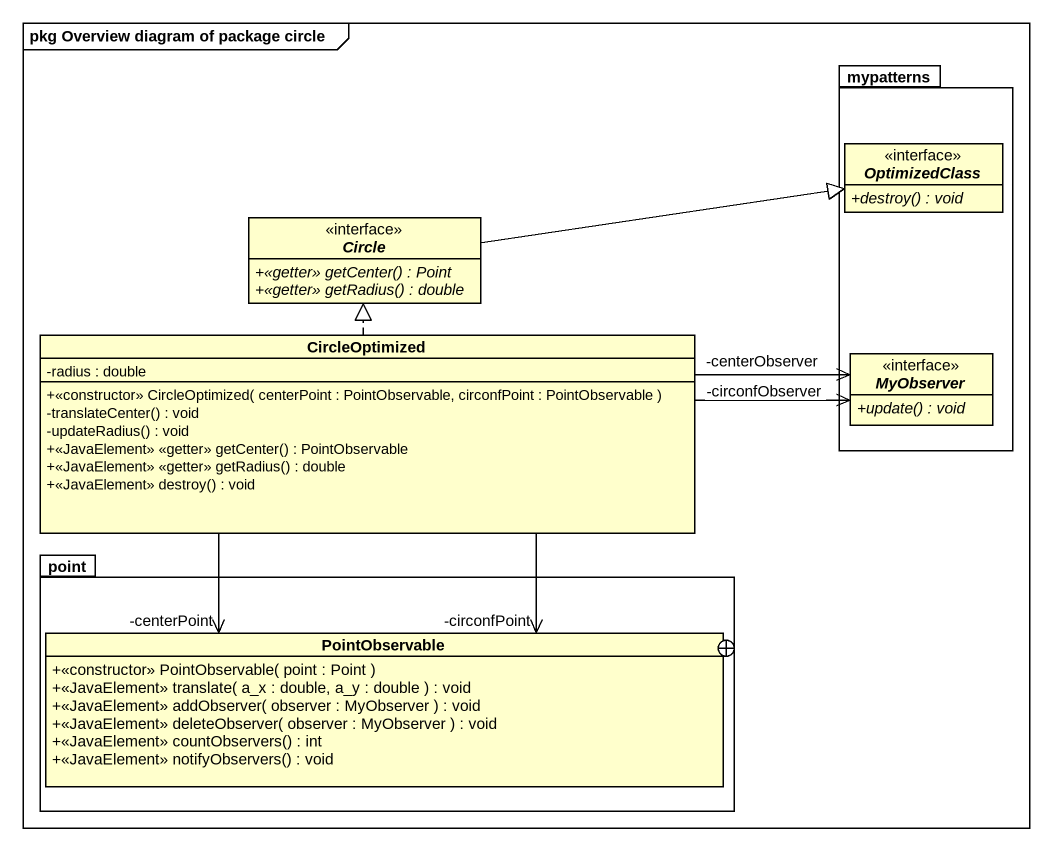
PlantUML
@startuml
mainframe pkg Overview diagram of package circle
hide circle
hide empty members
skinparam classAttributeIconSize 0
package mypatterns {
  interface OptimizedClass {
    {abstract} +destroy() : void
  }
  interface MyObserver {
    {abstract} +update() : void
  }
}
interface "Circle" as Circle_ {
  {abstract} +<<getter>> getCenter() : Point
  {abstract} +<<getter>> getRadius() : double
}
class CircleOptimized {
  -radius : double
  +<<constructor>> CircleOptimized( centerPoint : PointObservable, circonfPoint : PointObservable )
  -translateCenter() : void
  -updateRadius() : void
  +<<JavaElement>> <<getter>> getCenter() : PointObservable
  +<<JavaElement>> <<getter>> getRadius() : double
  +<<JavaElement>> destroy() : void
}
package point {
  class PointObservable {
    +<<constructor>> PointObservable( point : Point )
    +<<JavaElement>> translate( a_x : double, a_y : double ) : void
    +<<JavaElement>> addObserver( observer : MyObserver ) : void
    +<<JavaElement>> deleteObserver( observer : MyObserver ) : void
    +<<JavaElement>> countObservers() : int
    +<<JavaElement>> notifyObservers() : void
  }
}
Circle_ -right-|> OptimizedClass
CircleOptimized .up.|> Circle_
MyObserver "-centerObserver" <-left- CircleOptimized
MyObserver "-circonfObserver" <-left- CircleOptimized
PointObservable "-centerPoint" <-up- CircleOptimized
PointObservable "-circonfPoint" <-up- CircleOptimized
PointObservable -up-+ point
@enduml
